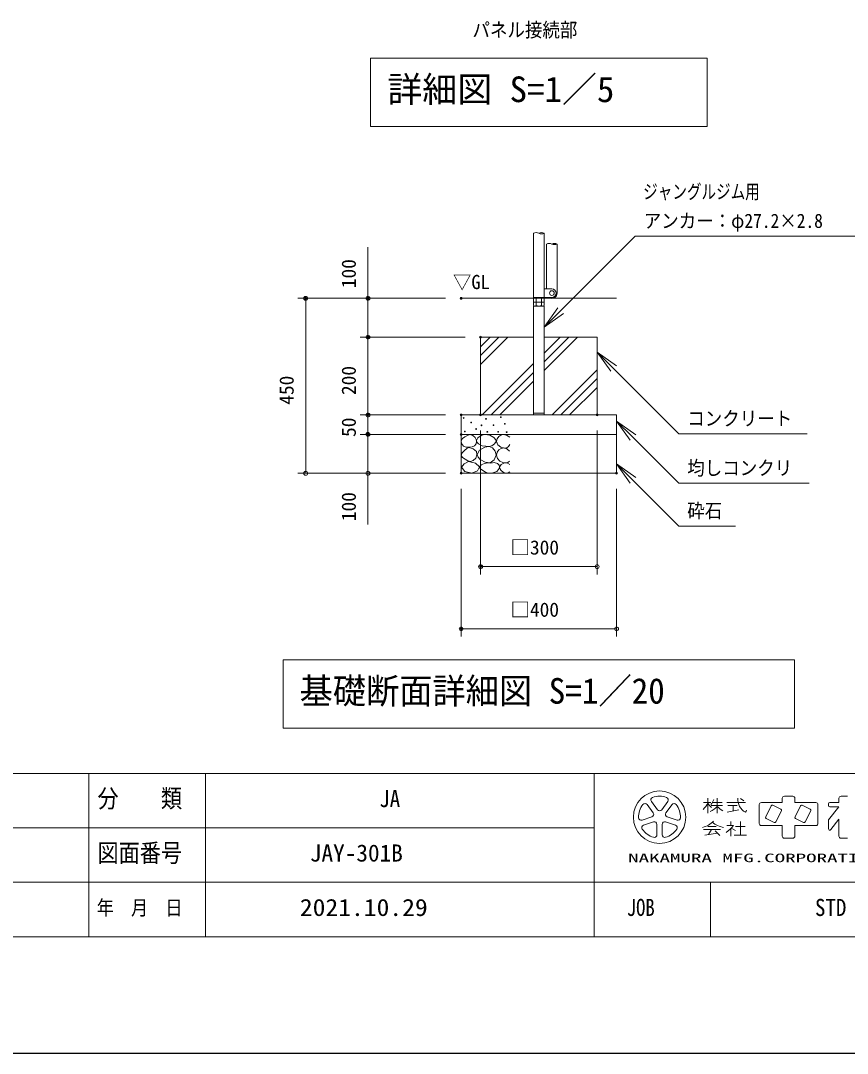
# Model space of a CAD drawing. Units: millimetres, scale not verified, with parts at other scales. Extents: x 0 to 420, y 0 to 297.
# Drawn here: x 259 to 365.3, y 0 to 132.8 of the extents above; entities that cross this region are included whole.
import ezdxf
from ezdxf.enums import TextEntityAlignment as Align

# ---------------------------------------------------------------- set-up
doc = ezdxf.new("R2010")
doc.units = ezdxf.units.MM
doc.header["$LTSCALE"] = 0.5
doc.header["$PDMODE"] = 32
doc.header["$PDSIZE"] = 0.25
for name, color, linetype, lineweight in [('DEFPOINTS_3', 7, 'Continuous', 0), ('LY_2', 7, 'Continuous', 0), ('LY_5', 7, 'Continuous', 0), ('LY_6', 7, 'Continuous', 0)]:
    doc.layers.add(name, color=color, linetype=linetype, lineweight=lineweight)
doc.layers.add('LY_4', color=7, linetype='Continuous')
doc.styles.add('ＭＳ ゴシック', font='')
doc.styles.get('ＭＳ ゴシック').set_extended_font_data('MS Gothic')

# ---------------------------------------------------------------- blocks, each defined once
blk = doc.blocks.new('-012-_DOTBLANK')
at = {"color": 7, "linetype": 'Continuous', "lineweight": 0}
blk.add_line((-0.5, 0), (-1, 0), dxfattribs=at)
blk.add_circle((0, 0), 0.5, dxfattribs=at)
blk = doc.blocks.new('-001-MS_2')
at = {"color": 7, "linetype": 'Continuous', "lineweight": 0}
for p, q in [((3.92, 89.34), (0.27, 83.88)), ((0.27, 83.88), (1.28, 76.29)), ((9.77, 93.38), (3.92, 89.34)), ((15.99, 96.86), (9.77, 93.38)), ((22.45, 99.4), (15.99, 96.86)), ((29.91, 96.94), (22.45, 99.4)), ((36.07, 92.11), (29.91, 96.94)), ((39.03, 87.18), (36.07, 92.11)), ((38.56, 75.54), (39.88, 81.98)), ((39.88, 81.98), (39.03, 87.18)), ((43.36, 91), (39.71, 84.09)), ((39.71, 84.09), (40.58, 80.12)), ((40.58, 80.12), (44.3, 75.71)), ((51.33, 96.79), (43.36, 91)), ((56.97, 98.88), (51.33, 96.79)), ((61.87, 99.49), (56.97, 98.88)), ((73.64, 97.86), (61.87, 99.49)), ((84.31, 91.65), (73.64, 97.86)), ((89.01, 86.31), (84.31, 91.65)), ((86.23, 75.46), (89.98, 81.65)), ((89.98, 81.65), (89.01, 86.31)), ((92.65, 88.94), (90.78, 82.21)), ((90.78, 82.21), (94.45, 73.44)), ((97.12, 94.25), (92.65, 88.94)), ((102.27, 97.95), (97.12, 94.25)), ((107.89, 99.64), (102.27, 97.95)), ((116.57, 98.15), (107.89, 99.64)), ((125, 93.3), (116.57, 98.15)), ((1.28, 76.29), (6.29, 69.94)), ((9.14, 59.48), (2.69, 52.66)), ((6.29, 69.94), (13.15, 67.35)), ((14.58, 63.66), (9.14, 59.48)), ((13.15, 67.35), (20.86, 67.08)), ((19.91, 66.45), (14.58, 63.66)), ((31.08, 63.24), (19.91, 66.45)), ((20.86, 67.08), (28.48, 67.69)), ((28.48, 67.69), (34.81, 70.25)), ((39.24, 55.99), (31.08, 63.24)), ((34.81, 70.25), (38.56, 75.54)), ((40.76, 47.48), (39.24, 55.99)), ((47.31, 59.54), (41.33, 48.68)), ((44.3, 75.71), (53.79, 70.93)), ((61.06, 67.6), (47.31, 59.54)), ((53.79, 70.93), (63.76, 69.49)), ((72.24, 68.87), (61.06, 67.6)), ((63.76, 69.49), (71.12, 69.32)), ((71.12, 69.32), (78.63, 70.84)), ((81.06, 65.44), (72.24, 68.87)), ((78.63, 70.84), (86.23, 75.46)), ((87.97, 57.29), (81.06, 65.44)), ((90.25, 46.52), (87.97, 57.29)), ((92.41, 54.25), (90.78, 47.04)), ((96.8, 60.03), (92.41, 54.25)), ((94.45, 73.44), (102.5, 67)), ((102.77, 63.87), (96.8, 60.03)), ((102.5, 67), (110.8, 64.62)), ((109.47, 65.1), (102.77, 63.87)), ((117.54, 62.64), (109.47, 65.1)), ((110.8, 64.62), (118.03, 65.73)), ((124.68, 57.18), (117.54, 62.64)), ((118.03, 65.73), (122.08, 69.11)), ((122.08, 69.11), (125, 73.65)), ((2.69, 52.66), (0.27, 45.85)), ((0.27, 45.85), (3.9, 41.03)), ((3.9, 41.03), (10.41, 36.67)), ((19.09, 30.52), (7.78, 24.5)), ((10.41, 36.67), (17.05, 32.38)), ((17.05, 32.38), (23.72, 30.33)), ((36.88, 25.89), (19.09, 30.52)), ((23.72, 30.33), (31.36, 32.78)), ((31.36, 32.78), (37.66, 39.2)), ((37.66, 39.2), (40.76, 47.48)), ((41.33, 48.68), (43.97, 41.48)), ((43.97, 41.48), (49.17, 35.16)), ((49.17, 35.16), (61.76, 28.31)), ((68.66, 27), (60.52, 25.56)), ((61.76, 28.31), (75.12, 27.32)), ((76.2, 26.37), (68.66, 27)), ((75.12, 27.32), (85.4, 34.78)), ((85.1, 27.83), (76.2, 26.37)), ((93.5, 25.29), (85.1, 27.83)), ((85.4, 34.78), (90.25, 46.52)), ((90.78, 47.04), (93.44, 38.43)), ((93.44, 38.43), (99.65, 31.51)), ((99.65, 31.51), (107.29, 27.64)), ((111.69, 26.76), (102.98, 22.43)), ((107.29, 27.64), (114.86, 26.76)), ((118.98, 25.96), (111.69, 26.76)), ((114.86, 26.76), (120.01, 28.2)), ((120.01, 28.2), (124.68, 30.88)), ((7.78, 24.5), (0.96, 15.68)), ((0.96, 15.68), (9.45, 4.41)), ((9.45, 4.41), (27.89, 0.3)), ((27.89, 0.3), (42.24, 6.41)), ((47.66, 16.78), (36.88, 25.89)), ((42.24, 6.41), (47.66, 16.78)), ((51.59, 21.5), (47.28, 16.1)), ((47.28, 16.1), (49.96, 11.42)), ((49.96, 11.42), (55.93, 6.91)), ((60.52, 25.56), (51.59, 21.5)), ((55.93, 6.91), (62.4, 3.07)), ((62.4, 3.07), (69.71, 0.69)), ((69.71, 0.69), (81.56, 0.93)), ((81.56, 0.93), (91.88, 5.02)), ((91.88, 5.02), (96.58, 9.83)), ((97.57, 20.71), (93.5, 25.29)), ((96.58, 9.83), (98.63, 15.56)), ((98.63, 15.56), (97.57, 20.71)), ((102.98, 22.43), (98.7, 15.67)), ((98.7, 15.67), (99.31, 12)), ((99.31, 12), (102.19, 7.75)), ((102.19, 7.75), (109.35, 2.28)), ((109.35, 2.28), (116.76, 0.46)), ((116.76, 0.46), (121.06, 1.51)), ((125, 22.64), (118.98, 25.96)), ((121.06, 1.51), (125, 3.63))]:
    blk.add_line(p, q, dxfattribs=at)
for centre in [(6.61, 142.18), (63.96, 139.96), (102.42, 144.09), (9.77, 107.32), (25.62, 130.77), (38.61, 113.98), (52.55, 123.48), (67.44, 106.37), (83.5, 123.55), (95.12, 106.52), (112.42, 127.06), (117.28, 105.98)]:
    blk.add_circle(centre, 1, dxfattribs=at)
blk = doc.blocks.new('-002-_U2')
at = {"color": 7, "linetype": 'Continuous', "lineweight": 0}
for p, q in [((-1, 0.1667), (0, 0)), ((0, 0), (-1, 0)), ((-1, -0.1667), (0, 0))]:
    blk.add_line(p, q, dxfattribs=at)

msp = doc.modelspace()

# ---------------------------------------------------------------- linework, layer by layer
at = {"layer": 'DEFPOINTS_3'}
msp.add_line((0.25, 0), (420.25, 0), dxfattribs=at)
at = {"layer": 'LY_2'}
for p, q in [((17.75, 36), (402.75, 36)), ((267.75, 36), (267.75, 15)), ((282.75, 36), (282.75, 15)), ((332.75, 36), (332.75, 15)), ((340.3599, 30.9165), (339.5752, 31.9966)), ((340.1213, 32.3933), (340.906, 31.3133)), ((341.4521, 31.3133), (342.2367, 32.3933)), ((342.7828, 31.9966), (341.9981, 30.9165)), ((346.849, 32.2533), (347.794, 32.2533)), ((347.389, 32.7933), (347.389, 30.9033)), ((347.9814, 32.2533), (349.225, 32.2533)), ((348.604, 32.7933), (348.604, 30.9033)), ((349.819, 32.2533), (352.249, 32.2533)), ((352.0314, 32.4669), (351.5903, 32.761)), ((354.004, 31.9833), (354.004, 29.5533)), ((354.274, 32.2533), (356.974, 32.2533)), ((356.7751, 31.4078), (355.7689, 31.9109)), ((356.974, 32.7933), (356.974, 32.2533)), ((357.244, 33.0633), (358.324, 33.0633)), ((358.594, 32.7933), (358.594, 32.2533)), ((358.594, 32.2533), (361.294, 32.2533)), ((360.5551, 31.4078), (359.5489, 31.9109)), ((361.564, 31.9833), (361.564, 29.5533)), ((362.914, 32.0913), (362.914, 31.8753)), ((363.076, 32.2533), (364.264, 32.2533)), ((364.264, 32.7933), (364.264, 32.2533)), ((364.534, 33.0633), (365.344, 33.0633)), ((347.8345, 31.8483), (349.279, 31.8483)), ((349.8614, 31.0198), (351.3967, 31.3268)), ((349.954, 31.8483), (351.169, 31.8483)), ((350.629, 31.8483), (350.629, 31.1733)), ((355.5516, 31.8384), (354.8325, 30.4002)), ((356.1285, 29.7522), (356.8476, 31.1904)), ((359.3316, 31.8384), (358.6125, 30.4002)), ((359.9085, 29.7522), (360.6276, 31.1904)), ((364.264, 31.7133), (362.914, 30.0258)), ((363.076, 31.7133), (364.264, 31.7133)), ((338.9215, 29.9847), (340.1911, 30.3972)), ((340.3997, 29.7552), (339.1301, 29.3427)), ((340.8415, 28.0993), (340.8415, 29.4342)), ((341.5165, 29.4342), (341.5165, 28.0993)), ((343.2279, 29.3427), (341.9583, 29.7552)), ((342.1669, 30.3972), (343.4365, 29.9847)), ((349.819, 29.2833), (350.6988, 29.2833)), ((350.359, 29.8233), (350.359, 29.2833)), ((351.574, 29.8233), (351.574, 28.0683)), ((354.274, 29.2833), (356.974, 29.2833)), ((354.9049, 30.1829), (355.9111, 29.6798)), ((356.974, 29.2833), (356.974, 27.9333)), ((358.594, 29.2833), (358.594, 27.9333)), ((358.594, 29.2833), (361.294, 29.2833)), ((358.6849, 30.1829), (359.6911, 29.6798)), ((362.914, 30.0258), (362.914, 28.8676)), ((364.264, 30.0933), (363.2025, 28.7664)), ((364.264, 30.0933), (364.264, 27.9333)), ((215.25, 29), (332.75, 29)), ((346.849, 28.7838), (349.009, 28.7838)), ((346.985, 28.0675), (348.6374, 28.3035)), ((347.389, 29.1483), (348.469, 29.1483)), ((347.8508, 28.7838), (347.4613, 28.1355)), ((348.334, 28.6069), (348.9402, 28.0008)), ((350.359, 28.9099), (350.359, 27.9333)), ((350.4095, 28.9605), (350.9539, 28.6462)), ((350.764, 28.0683), (352.384, 28.0683)), ((350.9665, 29.1483), (352.1815, 29.1483)), ((357.244, 27.6633), (358.324, 27.6633)), ((364.534, 27.6633), (365.344, 27.6633)), ((160.25, 22), (402.75, 22)), ((347.75, 22), (347.75, 15)), ((17.75, 15), (402.75, 15))]:
    msp.add_line(p, q, dxfattribs=at)
msp.add_circle((341.179, 30.3633), 3.375, dxfattribs=at)
for centre, radius, start, end in [((341.179, 30.3633), 2.7, 142.60154, 181.39846), ((339.3022, 31.7982), 0.3375, 35.99999, 142.60154), ((340.3943, 32.5917), 0.3375, 109.39847, 215.99997), ((341.179, 30.3633), 2.7, 70.60155, 109.39847), ((341.9637, 32.5917), 0.3375, 324, 70.60155), ((343.0559, 31.7982), 0.3375, 37.39846, 143.99995), ((341.179, 30.3633), 2.7, 358.60155, 37.39847), ((345.2839, 33.0842), 2.2846, 311.36185, 337.13638), ((349.3668, 33.4272), 2.3451, 212.50346, 230.00631), ((346.7478, 33.0471), 1.467, 313.72108, 343.54317), ((353.187, 32.6943), 1.9528, 177.09472, 240.51891), ((354.274, 31.9833), 0.27, 89.99998, 179.99996), ((355.6965, 31.766), 0.162, 63.43492, 153.43499), ((357.244, 32.7933), 0.27, 89.99998, 179.99996), ((358.324, 32.7933), 0.27, 0, 89.99998), ((359.4765, 31.766), 0.162, 63.43492, 153.43499), ((361.294, 31.9833), 0.27, 0, 89.99998), ((363.076, 32.0913), 0.162, 89.99998, 179.99996), ((363.076, 31.8753), 0.162, 179.99998, 270.00002), ((364.534, 32.7933), 0.27, 89.99998, 179.99996), ((340.0868, 30.7182), 0.3375, 287.99998, 35.99999), ((341.179, 31.5117), 0.3375, 215.99998, 324), ((342.2712, 30.7182), 0.3375, 143.99996, 251.99999), ((346.3764, 33.8183), 3.0341, 295.86917, 317.23867), ((350.8316, 33.8183), 3.0341, 222.76131, 240.10806), ((351.2103, 31.8045), 1.2992, 321.42112, 334.8249), ((356.7027, 31.2629), 0.162, 333.4349, 63.43487), ((360.4827, 31.2629), 0.162, 333.4349, 63.43487), ((338.8172, 30.3056), 0.3375, 181.39848, 287.99997), ((339.2344, 29.0217), 0.3375, 107.99999, 214.60154), ((340.504, 29.4342), 0.3375, 359.99997, 107.99999), ((341.854, 29.4342), 0.3375, 71.99997, 179.99999), ((343.1236, 29.0217), 0.3375, 325.39847, 71.99996), ((343.5408, 30.3056), 0.3375, 252.00001, 358.60156), ((345.852, 32.2568), 3.3203, 285.11261, 313.40619), ((349.98, 32.1937), 3.192, 231.17281, 259.75506), ((347.09, 32.2261), 4.6566, 304.87257, 320.80411), ((354.274, 29.5533), 0.27, 179.99998, 270.00002), ((354.9774, 30.3278), 0.162, 153.43495, 243.43485), ((355.9836, 29.8246), 0.162, 243.43498, 333.43496), ((358.7574, 30.3278), 0.162, 153.43495, 243.43485), ((359.7636, 29.8246), 0.162, 243.43498, 333.43496), ((361.294, 29.5533), 0.27, 270.00002, 0), ((341.179, 30.3633), 2.7, 214.60156, 253.39848), ((340.504, 28.0993), 0.3375, 253.39847, 359.99997), ((341.854, 28.0993), 0.3375, 179.99999, 286.60154), ((341.179, 30.3633), 2.7, 286.60155, 325.39847), ((357.244, 27.9333), 0.27, 179.99998, 270.00002), ((358.324, 27.9333), 0.27, 270.00002, 0), ((363.076, 28.8676), 0.162, 179.99998, 321.34037), ((364.534, 27.9333), 0.27, 179.99998, 270.00002)]:
    msp.add_arc(centre, radius, start, end, dxfattribs=at)
at = {"layer": 'LY_5', "lineweight": 18}
for p, q in [((347.295, 127.969), (303.995, 127.969)), ((303.995, 127.969), (303.995, 119.169)), ((347.295, 119.169), (347.295, 127.969)), ((303.995, 119.169), (347.295, 119.169)), ((358.545, 50.6161), (292.745, 50.6161)), ((292.745, 50.6161), (292.745, 41.8161)), ((358.545, 41.8161), (358.545, 50.6161)), ((292.745, 41.8161), (358.545, 41.8161))]:
    msp.add_line(p, q, dxfattribs=at)
at = {"layer": 'LY_5'}
for p, q in [((324.965, 97.0825), (324.965, 105.4468)), ((326.325, 97.0825), (326.325, 105.4468)), ((326.325, 98.3075), (326.325, 97.2075)), ((326.325, 98.3075), (327.325, 98.3075)), ((335.645, 97.0825), (315.645, 97.0825)), ((326.325, 97.1975), (324.965, 97.1975)), ((325.0659, 97.1975), (324.9763, 97.1735)), ((326.3138, 97.1735), (324.9763, 97.1735)), ((324.9763, 97.1735), (324.9763, 96.5725)), ((325.221, 97.1975), (325.3106, 97.1735)), ((325.4002, 97.1975), (325.3106, 97.1735)), ((325.3106, 97.1735), (325.3106, 96.5725)), ((325.8898, 97.1975), (325.9794, 97.1735)), ((326.069, 97.1975), (325.9794, 97.1735)), ((325.9794, 97.1735), (325.9794, 96.5725)), ((326.2242, 97.1975), (326.3138, 97.1735)), ((326.3138, 97.1735), (326.3138, 96.5725)), ((326.325, 97.2075), (327.325, 97.2075)), ((324.9525, 96.5725), (326.3375, 96.5725)), ((324.9525, 96.1725), (324.9525, 96.5725)), ((324.9665, 96.0725), (326.3265, 96.0725)), ((324.9665, 82.3325), (324.9665, 96.0725)), ((326.3138, 96.5725), (324.9763, 96.5725)), ((325.2988, 96.1725), (325.2988, 96.5725)), ((325.9913, 96.1725), (325.9913, 96.5725)), ((326.3265, 82.3325), (326.3265, 96.0725)), ((326.3375, 96.1725), (326.3375, 96.5725)), ((318.145, 92.0824), (324.9665, 92.0824)), ((318.145, 92.0824), (318.145, 82.0825)), ((318.145, 88.5937), (321.6337, 92.0824)), ((318.145, 89.7163), (320.5112, 92.0824)), ((318.145, 90.8388), (319.3887, 92.0824)), ((326.3265, 92.0824), (333.145, 92.0824)), ((326.3265, 87.7949), (330.614, 92.0824)), ((326.3265, 88.9175), (329.4914, 92.0824)), ((326.3265, 90.04), (328.3689, 92.0824)), ((333.145, 92.0824), (333.145, 82.0825)), ((318.369, 82.0825), (324.9665, 88.68)), ((327.3493, 82.0825), (333.145, 87.8783)), ((319.4915, 82.0825), (324.9665, 87.5575)), ((320.6141, 82.0825), (324.9665, 86.4349)), ((328.4718, 82.0825), (333.145, 86.7557)), ((329.5943, 82.0825), (333.145, 85.6332)), ((326.3265, 82.3325), (324.9665, 82.3325)), ((315.645, 82.0825), (335.645, 82.0825)), ((315.645, 82.0825), (315.645, 74.5825)), ((335.645, 82.0825), (335.645, 74.5825)), ((315.645, 79.5825), (335.645, 79.5825)), ((315.645, 74.5825), (335.645, 74.5825)), ((1.252, 0.0399), (419.248, 0.0399))]:
    msp.add_line(p, q, dxfattribs=at)
at = {"layer": 'LY_5', "color": 2, "lineweight": 18}
for p, q in [((326.645, 104.0632), (326.645, 98.3075)), ((328.005, 104.0632), (328.005, 97.7575)), ((324.9665, 82.3325), (324.9665, 82.1825)), ((326.3265, 82.3325), (326.3265, 82.1825)), ((326.2265, 82.0825), (325.0665, 82.0825))]:
    msp.add_line(p, q, dxfattribs=at)
at = {"layer": 'LY_5'}
msp.add_circle((327.325, 97.7575), 0.3, dxfattribs=at)
at = {"layer": 'LY_5', "color": 2, "lineweight": 18}
for centre, radius, start, end in [((325.305, 104.7396), 0.7847, 64.3234, 115.6766), ((325.985, 104.7396), 0.7847, 64.3234, 115.6766), ((325.985, 106.154), 0.7847, 244.3234, 295.6766), ((326.985, 103.356), 0.7847, 64.3234, 115.6766), ((327.665, 103.356), 0.7847, 64.3234, 115.6766), ((327.665, 104.7704), 0.7847, 244.3234, 295.6766), ((327.325, 97.7575), 0.68, 233.98177, 0.42156), ((325.0665, 82.1825), 0.1, 180, 270), ((326.2265, 82.1825), 0.1, 270, 0)]:
    msp.add_arc(centre, radius, start, end, dxfattribs=at)
at = {"layer": 'LY_5'}
for centre, radius, start, end in [((327.325, 97.7575), 0.55, 270, 90), ((325.1256, 96.2724), 0.1999, 210, 330), ((325.645, 96.7222), 0.6497, 237.79577, 302.20423), ((326.1644, 96.2724), 0.1999, 210, 330)]:
    msp.add_arc(centre, radius, start, end, dxfattribs=at)
at = {"layer": 'LY_6'}
for p, q in [((328.4478, 95.4943), (338.036, 105.0825)), ((338.036, 105.0825), (339.036, 105.0825)), ((339.036, 105.0825), (368.6255, 105.0825)), ((303.645, 97.0825), (303.645, 103.6682)), ((313.645, 97.0825), (294.645, 97.0825)), ((295.645, 74.5825), (295.645, 97.0825)), ((313.645, 97.0825), (302.645, 97.0825)), ((303.645, 92.0824), (303.645, 97.0825)), ((316.145, 92.0824), (302.645, 92.0824)), ((316.145, 92.0824), (302.645, 92.0824)), ((303.645, 82.0825), (303.645, 92.0824)), ((335.2663, 88.0499), (343.645, 79.6712)), ((303.645, 82.0825), (303.645, 85.0825)), ((313.645, 82.0825), (302.645, 82.0825)), ((313.645, 82.0825), (302.645, 82.0825)), ((303.645, 79.5825), (303.645, 82.0825)), ((318.145, 80.0825), (318.145, 61.5825)), ((333.145, 80.0825), (333.145, 61.5825)), ((343.645, 79.6712), (344.645, 79.6712)), ((344.645, 79.6712), (360.171, 79.6712)), ((313.645, 79.5825), (302.645, 79.5825)), ((313.645, 79.5825), (302.645, 79.5825)), ((303.645, 79.5825), (303.645, 76.5825)), ((303.645, 74.5825), (303.645, 79.5825)), ((337.7663, 79.1843), (343.645, 73.3056)), ((313.645, 74.5825), (294.645, 74.5825)), ((313.645, 74.5825), (302.645, 74.5825)), ((303.645, 67.9968), (303.645, 74.5825)), ((337.7663, 73.6729), (343.645, 67.7942)), ((343.645, 73.3056), (344.645, 73.3056)), ((344.645, 73.3056), (360.4253, 73.3056)), ((315.645, 72.5825), (315.645, 53.5825)), ((335.645, 72.5825), (335.645, 53.5825)), ((343.645, 67.7942), (344.645, 67.7942)), ((344.645, 67.7942), (350.9303, 67.7942)), ((333.145, 62.5825), (318.145, 62.5825)), ((335.645, 54.5825), (315.645, 54.5825))]:
    msp.add_line(p, q, dxfattribs=at)
for p in [(295.645, 97.0825), (303.645, 97.0825), (315.645, 97.0825), (315.645, 97.0825), (303.645, 92.0824), (318.145, 92.0824), (318.145, 92.0824), (303.645, 82.0825), (315.645, 82.0825), (315.645, 82.0825), (318.145, 82.0825), (333.145, 82.0825), (303.645, 79.5825), (315.645, 79.5825), (315.645, 79.5825), (315.645, 74.5825), (315.645, 74.5825), (315.645, 74.5825), (335.645, 74.5825), (318.145, 62.5825), (315.645, 54.5825)]:
    msp.add_point(p, dxfattribs=at)

# ---------------------------------------------------------------- block references
for name, p, xscale, yscale, rotation in [('-012-_DOTBLANK', (295.645, 97.0825), 0.5, 0.5, 90), ('-012-_DOTBLANK', (303.645, 97.0825), 0.5, 0.5, 90), ('-002-_U2', (326.3265, 93.373), 3, 3, 225), ('-012-_DOTBLANK', (303.645, 92.0824), 0.5, 0.5, 270), ('-012-_DOTBLANK', (303.645, 92.0824), 0.5, 0.5, 90), ('-002-_U2', (333.145, 90.1712), 3, 3, 135), ('-012-_DOTBLANK', (303.645, 82.0825), 0.5, 0.5, 270), ('-012-_DOTBLANK', (303.645, 82.0825), 0.5, 0.5, 270), ('-002-_U2', (335.645, 81.3056), 3, 3, 135), ('-012-_DOTBLANK', (303.645, 79.5825), 0.5, 0.5, 90), ('-012-_DOTBLANK', (303.645, 79.5825), 0.5, 0.5, 90), ('-002-_U2', (335.645, 75.7942), 3, 3, 135), ('-012-_DOTBLANK', (295.645, 74.5825), 0.5, 0.5, 270), ('-012-_DOTBLANK', (303.645, 74.5825), 0.5, 0.5, 270), ('-012-_DOTBLANK', (318.145, 62.5825), 0.5, 0.5, 180), ('-012-_DOTBLANK', (315.645, 54.5825), 0.5, 0.5, 180)]:
    msp.add_blockref(name, p, dxfattribs=dict(at, xscale=xscale, yscale=yscale, rotation=rotation))
for name, p, xscale, yscale in [('-001-MS_2', (315.645, 74.5826), 0.05, 0.05), ('-012-_DOTBLANK', (333.145, 62.5825), 0.5, 0.5), ('-012-_DOTBLANK', (335.645, 54.5825), 0.5, 0.5)]:
    msp.add_blockref(name, p, dxfattribs=dict(at, xscale=xscale, yscale=yscale))

# ---------------------------------------------------------------- texts
at = {"layer": 'LY_2', "style": 'ＭＳ ゴシック'}
for s, height, width, p in [('分\u3000\u3000類', 2.346, 0.85, (268.85, 30.9)), ('図面番号', 2.346, 0.85, (268.85, 23.9)), ('NAKAMURA MFG.CORPORATION', 1.1, 1.8, (337.1381, 24.25)), ('年\u3000月\u3000日', 1.906, 0.85, (268.75, 17.2)), ('JOB', 2.199, 0.8, (336.962, 17.0051))]:
    msp.add_text(s, height=height, dxfattribs=dict(at, width=width)).set_placement(p, align=Align.BOTTOM_LEFT)
at = {"layer": 'LY_4', "style": 'ＭＳ ゴシック'}
for s, width, p in [('JA', 0.9, (305.1071, 31)), ('2021.10.29', 1.1, (294.8929, 17)), ('STD', 0.9, (361.1786, 17))]:
    msp.add_text(s, height=2.199, dxfattribs=dict(at, width=width)).set_placement(p, align=Align.BOTTOM_LEFT)
msp.add_text('JAY-301B', height=2.199, dxfattribs=at).set_placement((296.1786, 24), align=Align.BOTTOM_LEFT)
at = {"layer": 'LY_5', "style": 'ＭＳ ゴシック'}
msp.add_text('詳細図 S=1／5', height=3.299, dxfattribs=at).set_placement((306.1395, 121.319), align=Align.BOTTOM_LEFT)
at = {"layer": 'LY_5', "style": 'ＭＳ ゴシック', "width": 0.95}
msp.add_text('基礎断面詳細図 S=1／20', height=3.299, dxfattribs=at).set_placement((294.8593, 43.9661), align=Align.BOTTOM_LEFT)
at = {"layer": 'LY_6', "style": 'ＭＳ ゴシック'}
for s, width, p in [('パネル接続部', 0.9, (317.1032, 130.1319)), ('ジャングルジム用', 0.75, (339.0748, 109.3325)), ('アンカー：φ27.2×2.8', 0.9, (339.1373, 105.5825)), ('▽GL', 0.95, (314.586, 97.7133)), ('コンクリート', 0.9, (344.745, 80.1712)), ('均しコンクリ', 0.9, (344.745, 73.8056)), ('砕石', 0.9, (344.745, 68.2942))]:
    msp.add_text(s, height=1.833, dxfattribs=dict(at, width=width)).set_placement(p, align=Align.BOTTOM_LEFT)
for s, p in [('100', (302.645, 98.3836)), ('200', (302.645, 84.6455)), ('450', (294.645, 83.3955)), ('50', (302.645, 79.2553)), ('100', (302.645, 68.4265))]:
    msp.add_text(s, height=1.833, rotation=90, dxfattribs=at).set_placement(p, align=Align.BOTTOM_LEFT)
for s, p in [('□300', (321.9993, 63.5825)), ('□400', (321.9993, 55.5825))]:
    msp.add_text(s, height=1.833, dxfattribs=at).set_placement(p, align=Align.BOTTOM_LEFT)

doc.saveas('drawing.dxf')
